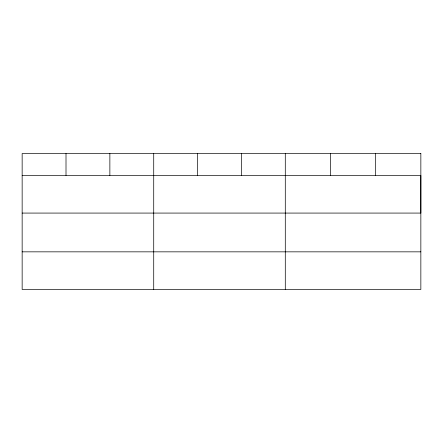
<?xml version="1.0" encoding="UTF-8"?>
<svg xmlns="http://www.w3.org/2000/svg" width="443" height="443" viewBox="0 0 443 443"><rect width="100%" height="100%" fill="white"/><g stroke="black" fill="none" stroke-linecap="round" stroke-linejoin="round"><path stroke-width="0.66" d="M22.15 175.456L420.85 175.456L420.85 213.077L22.15 213.077M22.15 251.84L420.85 251.84M375.664 153.538L375.664 175.456M330.478 153.538L330.478 175.456M285.292 153.538L285.292 289.462M241.435 153.538L241.435 175.456M197.578 153.538L197.578 175.456M153.721 153.538L153.721 289.462M109.864 153.538L109.864 175.456M66.007 153.538L66.007 175.456M420.85 153.538L22.15 153.538L22.15 289.462L420.85 289.462L420.85 153.538"/></g></svg>
